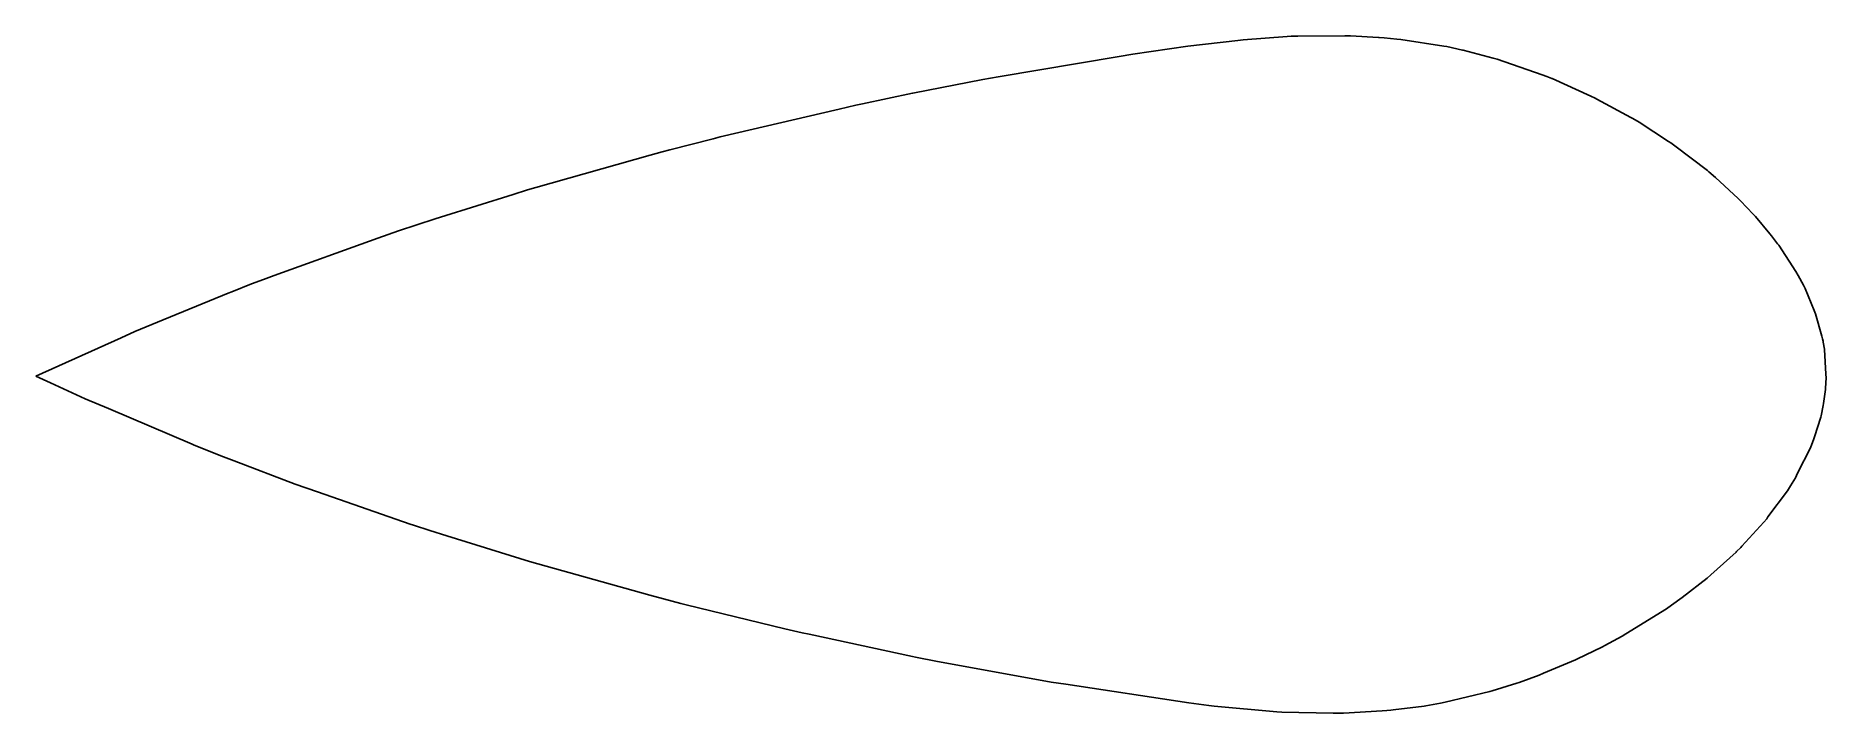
# Model space of a CAD drawing. Header units: metres. Extents: x -88 to 62, y -28 to 28.
import ezdxf

# ---------------------------------------------------------------- set-up
doc = ezdxf.new("R2010")
doc.units = ezdxf.units.M

msp = doc.modelspace()

# ---------------------------------------------------------------- linework, layer by layer
for p, q in [((8.95287, 27.5123), (4.35716, 26.8487)), ((13.1328, 28.0072), (8.95287, 27.5123)), ((13.5976, 28.0615), (13.1328, 28.0072)), ((17.2745, 28.324), (13.5976, 28.0615)), ((17.6219, 28.3481), (17.2745, 28.324)), ((18.0056, 28.3642), (17.6219, 28.3481)), ((18.164, 28.3693), (18.0056, 28.3642)), ((22.114, 28.3913), (18.164, 28.3693)), ((22.5746, 28.3816), (22.114, 28.3913)), ((24.92, 28.2576), (22.5746, 28.3816)), ((24.975, 28.2537), (24.92, 28.2576)), ((25.4035, 28.2189), (24.975, 28.2537)), ((26.4707, 28.1148), (25.4035, 28.2189)), ((26.8043, 28.0768), (26.4707, 28.1148)), ((30.3977, 27.5288), (26.8043, 28.0768)), ((30.6485, 27.4824), (30.3977, 27.5288)), ((31.9713, 27.1972), (30.6485, 27.4824)), ((32.0292, 27.1841), (31.9713, 27.1972)), ((34.5473, 26.5154), (32.0292, 27.1841)), ((3.20254, 26.671), (-6.94803, 24.9602)), ((4.35716, 26.8487), (3.20254, 26.671)), ((34.8586, 26.4305), (34.5473, 26.5154)), ((38.6497, 25.1164), (34.8586, 26.4305)), ((-8.21464, 24.7229), (-14.0866, 23.5815)), ((-6.94803, 24.9602), (-8.21464, 24.7229)), ((39.0206, 24.9835), (38.6497, 25.1164)), ((39.4571, 24.8082), (39.0206, 24.9835)), ((39.4669, 24.8042), (39.4571, 24.8082)), ((42.7099, 23.3392), (39.4669, 24.8042)), ((-18.8494, 22.5786), (-20.2437, 22.2528)), ((-18.2934, 22.6957), (-18.8494, 22.5786)), ((-14.0995, 23.5789), (-18.2934, 22.6957)), ((-14.0866, 23.5815), (-14.0995, 23.5789)), ((43.0748, 23.1735), (42.7099, 23.3392)), ((43.2346, 23.0895), (43.0748, 23.1735)), ((46.0664, 21.5585), (43.2346, 23.0895)), ((-20.2437, 22.2528), (-30.2333, 19.9173)), ((46.2507, 21.4524), (46.0664, 21.5585)), ((46.7664, 21.1456), (46.2507, 21.4524)), ((49.2226, 19.5509), (46.7664, 21.1456)), ((-30.8042, 19.7708), (-34.4492, 18.8353)), ((-30.2333, 19.9173), (-30.8042, 19.7708)), ((49.4157, 19.4284), (49.2226, 19.5509)), ((-36.0941, 18.3913), (-45.6671, 15.6868)), ((-35.093, 18.6653), (-36.0941, 18.3913)), ((-34.4492, 18.8353), (-35.093, 18.6653)), ((49.7664, 19.1712), (49.4157, 19.4284)), ((52.4913, 17.0963), (49.7664, 19.1712)), ((52.6091, 16.9977), (52.4913, 17.0963)), ((53.1711, 16.5209), (52.6091, 16.9977)), ((55.0547, 14.7652), (53.1711, 16.5209)), ((-47.5652, 15.1091), (-53.6543, 13.2067)), ((-46.3713, 15.4812), (-47.5652, 15.1091)), ((-45.6671, 15.6868), (-46.3713, 15.4812)), ((55.2701, 14.5657), (55.0547, 14.7652)), ((56.3302, 13.4455), (55.2701, 14.5657)), ((-57.1699, 12.0432), (-58.898, 11.4334)), ((-54.1015, 13.0594), (-57.1699, 12.0432)), ((-53.6543, 13.2067), (-54.1015, 13.0594)), ((56.5013, 13.2647), (56.3302, 13.4455)), ((57.7246, 11.8094), (56.5013, 13.2647)), ((-58.898, 11.4334), (-67.5867, 8.32654)), ((57.8663, 11.6395), (57.7246, 11.8094)), ((58.3692, 10.9751), (57.8663, 11.6395)), ((58.468, 10.8421), (58.3692, 10.9751)), ((59.895, 8.63539), (58.468, 10.8421)), ((-69.4806, 7.60398), (-71.1488, 6.9571)), ((-68.4774, 7.98617), (-69.4806, 7.60398)), ((-67.5867, 8.32654), (-68.4774, 7.98617)), ((60.0932, 8.31256), (59.895, 8.63539)), ((60.5245, 7.50366), (60.0932, 8.31256)), ((60.5587, 7.43606), (60.5245, 7.50366)), ((-71.4394, 6.84217), (-77.3734, 4.41603)), ((-71.1488, 6.9571), (-71.4394, 6.84217)), ((60.6681, 7.21493), (60.5587, 7.43606)), ((60.6692, 7.21258), (60.6681, 7.21493)), ((61.4299, 5.39383), (60.6692, 7.21258)), ((61.5506, 5.09734), (61.4299, 5.39383)), ((62.0709, 3.23232), (61.5506, 5.09734)), ((-80.4068, 3.09737), (-87.5599, -0.11779)), ((-79.2638, 3.62126), (-80.4068, 3.09737)), ((-77.3734, 4.41603), (-79.2638, 3.62126)), ((62.1301, 3.01105), (62.0709, 3.23232)), ((62.1716, 2.80273), (62.1301, 3.01105)), ((62.1872, 2.71809), (62.1716, 2.80273)), ((62.2851, 2.13617), (62.1872, 2.71809)), ((62.2902, 2.10222), (62.2851, 2.13617)), ((62.4193, 0.04286), (62.2902, 2.10222)), ((62.4366, -0.24604), (62.4193, 0.04286)), ((-87.5599, -0.11779), (-86.3366, -0.67455)), ((-86.3366, -0.67455), (-83.4355, -2.01014)), ((62.2163, -2.41627), (62.3795, -1.24362)), ((62.3795, -1.24362), (62.3866, -1.12113)), ((62.3866, -1.12113), (62.4366, -0.24604)), ((-83.4355, -2.01014), (-81.4669, -2.83156)), ((-81.4669, -2.83156), (-74.4651, -5.82471)), ((62.0046, -3.4466), (62.1924, -2.58674)), ((62.1924, -2.58674), (62.2163, -2.41627)), ((61.4595, -5.21003), (61.9834, -3.54559)), ((61.9834, -3.54559), (62.0046, -3.4466)), ((-74.4651, -5.82471), (-74.3489, -5.87057)), ((-74.3489, -5.87057), (-72.056, -6.78643)), ((61.1551, -6.02929), (61.3821, -5.45977)), ((61.3821, -5.45977), (61.4595, -5.21003)), ((-72.056, -6.78643), (-70.9549, -7.20597)), ((-70.9549, -7.20597), (-65.8173, -9.15627)), ((60.013, -8.30978), (61.1377, -6.07389)), ((61.1377, -6.07389), (61.1551, -6.02929)), ((59.4403, -9.30965), (59.8561, -8.63012)), ((59.8561, -8.63012), (59.8814, -8.58535)), ((59.8814, -8.58535), (60.013, -8.30978)), ((-65.8173, -9.15627), (-63.9642, -9.80455)), ((-63.9642, -9.80455), (-56.2086, -12.5059)), ((57.5607, -11.904), (59.1843, -9.71173)), ((59.1843, -9.71173), (59.3533, -9.45054)), ((59.3533, -9.45054), (59.4403, -9.30965)), ((57.4501, -12.0612), (57.5607, -11.904)), ((-56.2086, -12.5059), (-55.9117, -12.6033)), ((-55.9117, -12.6033), (-54.5616, -13.046)), ((-54.5616, -13.046), (-53.121, -13.4932)), ((-53.121, -13.4932), (-46.1912, -15.647)), ((55.3816, -14.3611), (57.2193, -12.3378)), ((57.2193, -12.3378), (57.4501, -12.0612)), ((52.7619, -16.7702), (54.8856, -14.8584)), ((54.8856, -14.8584), (54.9259, -14.8185)), ((54.9259, -14.8185), (55.2805, -14.4668)), ((55.2805, -14.4668), (55.3816, -14.3611)), ((-46.1912, -15.647), (-45.4874, -15.8504)), ((-45.4874, -15.8504), (-36.1088, -18.4714)), ((50.382, -18.6521), (52.4622, -17.0368)), ((52.4622, -17.0368), (52.7619, -16.7702)), ((-36.1088, -18.4714), (-34.9829, -18.7748)), ((-34.9829, -18.7748), (-33.5274, -19.1532)), ((-33.5274, -19.1532), (-33.0596, -19.2713)), ((-33.0596, -19.2713), (-24.8091, -21.2794)), ((49.1657, -19.5205), (50.1841, -18.8039)), ((50.1841, -18.8039), (50.382, -18.6521)), ((45.6641, -21.6977), (49.0458, -19.6048)), ((49.0458, -19.6048), (49.1657, -19.5205)), ((-24.8091, -21.2794), (-23.3449, -21.6173)), ((-23.3449, -21.6173), (-22.7611, -21.7386)), ((-22.7611, -21.7386), (-14.1207, -23.5994)), ((43.8848, -22.6826), (45.3353, -21.9028)), ((45.3353, -21.9028), (45.6641, -21.6977)), ((-14.1207, -23.5994), (-13.874, -23.6484)), ((-13.874, -23.6484), (-12.0176, -24.0164)), ((38.7609, -24.9971), (41.4354, -23.881)), ((41.4354, -23.881), (41.5438, -23.8267)), ((41.5438, -23.8267), (43.694, -22.7861)), ((43.694, -22.7861), (43.8848, -22.6826)), ((-12.0176, -24.0164), (-10.9275, -24.2144)), ((-10.9275, -24.2144), (-2.48572, -25.7479)), ((36.7024, -25.7662), (38.3788, -25.1628)), ((38.3788, -25.1628), (38.7609, -24.9971)), ((-2.48572, -25.7479), (-1.2721, -25.9313)), ((-1.2721, -25.9313), (9.02705, -27.4877)), ((30.5136, -27.4248), (34.2603, -26.5368)), ((34.2603, -26.5368), (34.465, -26.4729)), ((34.465, -26.4729), (36.5221, -25.8313)), ((36.5221, -25.8313), (36.7024, -25.7662)), ((9.02705, -27.4877), (10.7136, -27.7029)), ((10.7136, -27.7029), (11.1565, -27.754)), ((11.1565, -27.754), (16.3997, -28.2269)), ((16.3997, -28.2269), (16.8192, -28.2542)), ((16.8192, -28.2542), (21.1425, -28.347)), ((21.1425, -28.347), (21.444, -28.3502)), ((21.444, -28.3502), (21.9016, -28.3413)), ((21.9016, -28.3413), (22.0017, -28.3389)), ((22.0017, -28.3389), (25.2493, -28.1601)), ((25.2493, -28.1601), (25.6379, -28.1319)), ((25.6379, -28.1319), (25.9735, -28.1011)), ((25.9735, -28.1011), (26.1518, -28.077)), ((26.1518, -28.077), (28.7666, -27.7498)), ((28.7666, -27.7498), (28.8845, -27.7296)), ((28.8845, -27.7296), (30.1284, -27.5159)), ((30.1284, -27.5159), (30.5136, -27.4248))]:
    msp.add_line(p, q)

doc.saveas('drawing.dxf')
